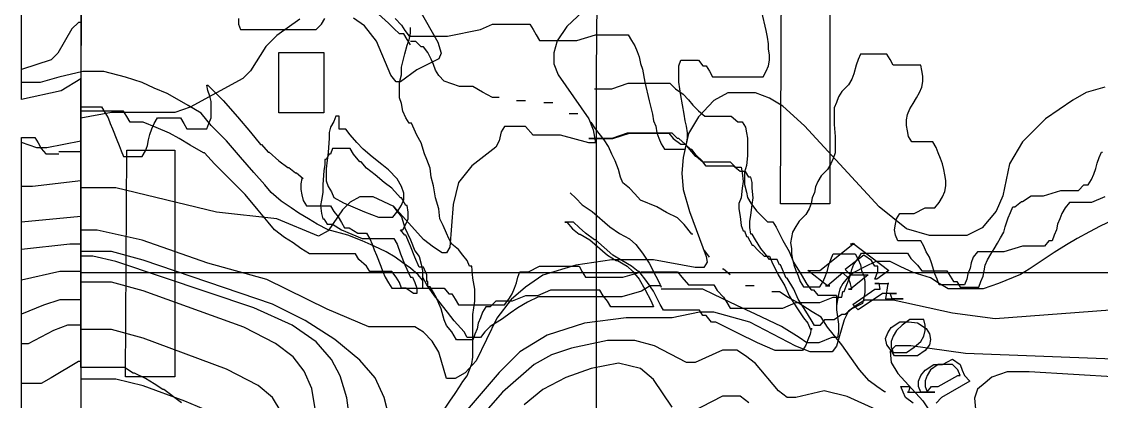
# Model space of a CAD drawing. Extents: x -0.49 to 6.91, y -0.57 to 8.11.
# Drawn here: x 0.007 to 0.527, y 2.035 to 2.217 of the extents above; entities that cross this region are included whole.
import ezdxf

# ---------------------------------------------------------------- set-up
doc = ezdxf.new("R2010")
doc.units = 0
for name, color, linetype in [('Labels', 7, 'CONTINUOUS'), ('roads', 7, 'CONTINUOUS'), ('topo', 7, 'CONTINUOUS'), ('topo_grid', 7, 'CONTINUOUS'), ('water', 7, 'CONTINUOUS'), ('white', 7, 'CONTINUOUS')]:
    doc.layers.add(name, color=color, linetype=linetype)

msp = doc.modelspace()

# ---------------------------------------------------------------- linework, layer by layer
at = {"layer": 'Labels', "color": 6}
for points in [[(0.406875, 2.110815), (0.424274, 2.097586), (0.418474, 2.093353), (0.417421, 2.093353), (0.419003, 2.097057), (0.419003, 2.099703), (0.418474, 2.099703), (0.417421, 2.099703), (0.415839, 2.102349), (0.412148, 2.104995), (0.403185, 2.098115), (0.40582, 2.09547), (0.407402, 2.09547), (0.409511, 2.09547), (0.411093, 2.09547), (0.413202, 2.09547), (0.414255, 2.09547), (0.405819, 2.08859), (0.404766, 2.08859), (0.405292, 2.08859), (0.405819, 2.08859), (0.406345, 2.08859), (0.405819, 2.091236), (0.404766, 2.093882), (0.402131, 2.096528), (0.394749, 2.090178), (0.394222, 2.090178), (0.394222, 2.090178), (0.393696, 2.090178), (0.393696, 2.090178), (0.394749, 2.090178), (0.395804, 2.090178), (0.394749, 2.090178), (0.385259, 2.097586), (0.386312, 2.097586), (0.387367, 2.097586), (0.38895, 2.097586), (0.390003, 2.097586), (0.391058, 2.097586), (0.406875, 2.110286), (0.407402, 2.110286), (0.407402, 2.110286), (0.407928, 2.110286), (0.407928, 2.110286), (0.406875, 2.110286), (0.40582, 2.110286)], [(0.422692, 2.083907), (0.425327, 2.083907), (0.427436, 2.083907), (0.429545, 2.083907), (0.4306, 2.083907), (0.431127, 2.083907), (0.4306, 2.083907), (0.430074, 2.083907), (0.429018, 2.083907), (0.427965, 2.083907), (0.426909, 2.083907), (0.425856, 2.083907), (0.424801, 2.086553), (0.425327, 2.086553), (0.426383, 2.086553), (0.427965, 2.086553), (0.427436, 2.086553), (0.425854, 2.086553), (0.423745, 2.086553), (0.421107, 2.086553), (0.409508, 2.078616), (0.406873, 2.081261), (0.417418, 2.08867), (0.418471, 2.08867), (0.419527, 2.08867), (0.420053, 2.08867), (0.419527, 2.091316), (0.418471, 2.091316), (0.417418, 2.091316), (0.418471, 2.091316), (0.421106, 2.091316), (0.422688, 2.091316), (0.423744, 2.091316), (0.42427, 2.091316), (0.423744, 2.091316)], [(0.437982, 2.072319), (0.4422, 2.069673), (0.443782, 2.067027), (0.444309, 2.064381), (0.443782, 2.061735), (0.441673, 2.059089), (0.437983, 2.056444), (0.433765, 2.056444), (0.429019, 2.056444), (0.426911, 2.056444), (0.425329, 2.059089), (0.42322, 2.061735), (0.422691, 2.06491), (0.423746, 2.067556), (0.425329, 2.070202), (0.429547, 2.072848), (0.433765, 2.072848)], [(0.427965, 2.058084), (0.429545, 2.058084), (0.432709, 2.058084), (0.4364, 2.06073), (0.439563, 2.063376), (0.441145, 2.066021), (0.441671, 2.068667), (0.441671, 2.071313), (0.441145, 2.073959), (0.437981, 2.073959), (0.436401, 2.073959), (0.434292, 2.073959), (0.430601, 2.071313), (0.427966, 2.068667), (0.426384, 2.066021), (0.425331, 2.063376), (0.425331, 2.06073), (0.426384, 2.058084)], [(0.444837, 2.041733), (0.448, 2.041733), (0.45749, 2.047024), (0.458019, 2.047024), (0.458546, 2.047024), (0.458546, 2.047024), (0.45749, 2.04967), (0.454855, 2.052316), (0.451691, 2.052316), (0.448, 2.052316), (0.444309, 2.04967), (0.442727, 2.047024), (0.441671, 2.044379), (0.441671, 2.041733), (0.442727, 2.039087)]]:
    msp.add_lwpolyline(points, close=True, dxfattribs=at)
msp.add_lwpolyline([(0.435873, 2.033742), (0.432183, 2.036388), (0.431127, 2.039034), (0.430074, 2.04168), (0.430601, 2.04168), (0.431127, 2.04168), (0.432709, 2.04168), (0.433762, 2.04168), (0.434292, 2.04168), (0.434292, 2.04168), (0.433762, 2.039034), (0.433236, 2.039034), (0.433762, 2.039034), (0.435345, 2.039034), (0.43798, 2.039034), (0.441671, 2.039034), (0.44378, 2.039034), (0.446415, 2.039034), (0.446415, 2.039034), (0.444833, 2.039034), (0.44325, 2.039034), (0.441142, 2.039034), (0.439559, 2.039034), (0.438506, 2.04168), (0.438506, 2.044326), (0.439559, 2.046971), (0.441668, 2.049617), (0.445886, 2.052263), (0.450104, 2.052263), (0.454854, 2.054909), (0.458545, 2.052263), (0.459598, 2.049617), (0.460654, 2.046971), (0.463289, 2.044326), (0.449581, 2.036388), (0.446946, 2.033742)], dxfattribs=at)
at = {"layer": 'roads', "color": 7}
for points in [[(0.199663, 2.092877), (0.197554, 2.095523), (0.193863, 2.098698), (0.190172, 2.101343), (0.186482, 2.103989), (0.182264, 2.106635), (0.176464, 2.109281), (0.170664, 2.111927), (0.16381, 2.114573), (0.15432, 2.117218), (0.149047, 2.119864), (0.144829, 2.12251), (0.140084, 2.125156), (0.136393, 2.127802), (0.131648, 2.130977), (0.126903, 2.13521), (0.123739, 2.138914), (0.118467, 2.144735), (0.11214, 2.152143), (0.105286, 2.160081), (0.0979, 2.167489), (0.093155, 2.17331), (0.086828, 2.177014), (0.081555, 2.180189), (0.07681, 2.182835), (0.070483, 2.185481), (0.064684, 2.188127), (0.056775, 2.190773), (0.04623, 2.193418), (0.036212, 2.193418), (0.024613, 2.190773), (0.01565, 2.188127), (0.008796, 2.188127), (0.006687, 2.188127)], [(0.282442, 2.185137), (0.285605, 2.185137), (0.290878, 2.185137), (0.298787, 2.187783), (0.309859, 2.187783), (0.315131, 2.187783), (0.318822, 2.187783), (0.321457, 2.185137), (0.325149, 2.182491), (0.327784, 2.179845), (0.329893, 2.177199), (0.332528, 2.174554), (0.335692, 2.171908), (0.338327, 2.171908), (0.34149, 2.171908), (0.345181, 2.171908), (0.348345, 2.171908), (0.351508, 2.169262), (0.353617, 2.169262), (0.355199, 2.166616), (0.355726, 2.16397), (0.356252, 2.161324), (0.356252, 2.156562), (0.356252, 2.152858), (0.355726, 2.148095), (0.354673, 2.14492), (0.354673, 2.142274), (0.354673, 2.139099), (0.355726, 2.135395), (0.356252, 2.132749), (0.357834, 2.130104), (0.36047, 2.126399), (0.363108, 2.123754), (0.365743, 2.121108), (0.367325, 2.121108), (0.368378, 2.121108), (0.36996, 2.118462), (0.373123, 2.112112), (0.376291, 2.10682), (0.3784, 2.101529), (0.382091, 2.095708), (0.384726, 2.090945), (0.386835, 2.088299), (0.387888, 2.088299), (0.389997, 2.085654), (0.393161, 2.085654), (0.395796, 2.085654), (0.39896, 2.085654)], [(0.270843, 2.135051), (0.273478, 2.132405), (0.276641, 2.12923), (0.281388, 2.126055), (0.289822, 2.118647), (0.294569, 2.115472), (0.299314, 2.112826), (0.302476, 2.11018), (0.305641, 2.105947), (0.308803, 2.101185), (0.311968, 2.094835), (0.31355, 2.092189), (0.314605, 2.089543)], [(0.185427, 2.128728), (0.187536, 2.126082), (0.189645, 2.123436), (0.191226, 2.118144), (0.193863, 2.112324), (0.195972, 2.107032), (0.198081, 2.104386), (0.199135, 2.100682), (0.199662, 2.097507), (0.199662, 2.094332), (0.199662, 2.091686), (0.199662, 2.08904)], [(0.532359, 2.12206), (0.526032, 2.118885), (0.52076, 2.116239), (0.51496, 2.113064), (0.509687, 2.109889), (0.503888, 2.106185), (0.498088, 2.102481), (0.491761, 2.098248), (0.487543, 2.095602), (0.476998, 2.091369), (0.469617, 2.088723), (0.464344, 2.088723), (0.460656, 2.088723), (0.456438, 2.088723), (0.452747, 2.088723), (0.448529, 2.091369), (0.444312, 2.094014), (0.435876, 2.09666), (0.430076, 2.099306), (0.424803, 2.101952), (0.42164, 2.101952), (0.417949, 2.101952), (0.412677, 2.099306), (0.407404, 2.09666), (0.404241, 2.094014), (0.402132, 2.091369), (0.40055, 2.088723), (0.400024, 2.086077), (0.400024, 2.086077), (0.399497, 2.083431), (0.398971, 2.080785)], [(0.314605, 2.090231), (0.309332, 2.090231), (0.305114, 2.087585), (0.295624, 2.084939), (0.289824, 2.084939), (0.282443, 2.084939), (0.274534, 2.084939), (0.263462, 2.084939), (0.255553, 2.084939), (0.250281, 2.082293), (0.245536, 2.079648), (0.241845, 2.077002), (0.238154, 2.074356), (0.232355, 2.070652), (0.229718, 2.068006), (0.227609, 2.06536), (0.224446, 2.06536), (0.222864, 2.06536), (0.221282, 2.06536), (0.219696, 2.068006), (0.214951, 2.073298), (0.211788, 2.077531), (0.20757, 2.082823), (0.205461, 2.085468), (0.20177, 2.09076), (0.199661, 2.094464)], [(0.398966, 2.085495), (0.398966, 2.08232), (0.398966, 2.078616), (0.400022, 2.071736), (0.400022, 2.068032), (0.399495, 2.065386), (0.398439, 2.065386), (0.396857, 2.065386), (0.39053, 2.062741), (0.387894, 2.062741), (0.384731, 2.062741), (0.38104, 2.065386), (0.372604, 2.070678), (0.35995, 2.076499), (0.350987, 2.080732), (0.339915, 2.086024), (0.334642, 2.08867), (0.330424, 2.08867), (0.325679, 2.08867), (0.322516, 2.08867), (0.319878, 2.08867), (0.314606, 2.08867)]]:
    msp.add_lwpolyline(points, dxfattribs=at)
msp.add_lwpolyline([(0.159591, 2.171961), (0.15801, 2.171961), (0.156955, 2.169315), (0.155373, 2.166669), (0.154846, 2.164023), (0.154846, 2.161377), (0.154319, 2.154498), (0.153791, 2.150794), (0.153264, 2.146561), (0.153264, 2.143915), (0.153264, 2.14074), (0.154319, 2.138094), (0.1559, 2.135448), (0.156955, 2.132802), (0.1617, 2.130156), (0.171718, 2.125923), (0.178572, 2.123277), (0.181735, 2.123277), (0.183317, 2.123277), (0.185426, 2.123277), (0.188062, 2.126452), (0.189644, 2.129098), (0.190699, 2.131744), (0.190699, 2.134919), (0.189644, 2.138094), (0.187535, 2.141798), (0.183317, 2.146031), (0.180154, 2.148677), (0.175408, 2.152381), (0.171191, 2.156086), (0.168027, 2.159261), (0.164864, 2.162965), (0.162755, 2.165611), (0.160646, 2.165611), (0.159591, 2.165611)], close=True, dxfattribs=at)
at = {"layer": 'topo', "color": 2}
for points in [[(0.289823, 2.23472), (0.269261, 2.215141), (0.264515, 2.208261), (0.262934, 2.202441), (0.262934, 2.197149), (0.265043, 2.191857), (0.279805, 2.170691), (0.281914, 2.165399), (0.282969, 2.159049), (0.279805, 2.159049), (0.266097, 2.162753), (0.252914, 2.162753), (0.249223, 2.166986), (0.239206, 2.166986), (0.237624, 2.164341), (0.236569, 2.160107), (0.234988, 2.156932), (0.223388, 2.147936), (0.217061, 2.139999), (0.214425, 2.129416), (0.212843, 2.108778), (0.211262, 2.106132), (0.209153, 2.106132), (0.204935, 2.108778), (0.200189, 2.112482), (0.185954, 2.128357), (0.175936, 2.13312), (0.169609, 2.13312), (0.164864, 2.130474), (0.161173, 2.12677), (0.154319, 2.116716), (0.149574, 2.11407), (0.129534, 2.122536), (0.100536, 2.125711), (0.052029, 2.137353), (0.037266, 2.137353), (0.035157, 2.137353)], [(0.194923, 2.229243), (0.20705, 2.207547), (0.208631, 2.202255), (0.207577, 2.19961), (0.197032, 2.194318), (0.189123, 2.188497), (0.187014, 2.188497), (0.184378, 2.191672), (0.177524, 2.208076), (0.171724, 2.215485), (0.166452, 2.219189)], [(0.035158, 2.217125), (0.034104, 2.217125), (0.03094, 2.21395), (0.024086, 2.202308), (0.020923, 2.199133), (0.006687, 2.194371)], [(0.140617, 2.21866), (0.12954, 2.210722), (0.124268, 2.20543), (0.116886, 2.193789), (0.113196, 2.190085), (0.087888, 2.176326), (0.080506, 2.17368), (0.049926, 2.17368), (0.035163, 2.171035)], [(0.528144, 2.185957), (0.51918, 2.183311), (0.512854, 2.179607), (0.499668, 2.170611), (0.488596, 2.159499), (0.482269, 2.148915), (0.479105, 2.13357), (0.475942, 2.126161), (0.469088, 2.118224), (0.461706, 2.11452), (0.454852, 2.11452), (0.44378, 2.11452), (0.432708, 2.117695), (0.419527, 2.128278), (0.383674, 2.167304), (0.373129, 2.176829), (0.366802, 2.180533), (0.359948, 2.183179), (0.353094, 2.183179), (0.346767, 2.183179), (0.339913, 2.179475), (0.332531, 2.171537), (0.327786, 2.1636), (0.325151, 2.151958), (0.324624, 2.14455), (0.325151, 2.136612), (0.328314, 2.126029), (0.336223, 2.104333), (0.336749, 2.101687), (0.335167, 2.099041), (0.330949, 2.099041), (0.310909, 2.102746), (0.290874, 2.102746), (0.273474, 2.1001), (0.257657, 2.095337), (0.249221, 2.089516), (0.242367, 2.083696), (0.235513, 2.0747), (0.225495, 2.054062), (0.220223, 2.048241), (0.215478, 2.045596), (0.21337, 2.045596), (0.211261, 2.045596), (0.20757, 2.058296), (0.204406, 2.063587), (0.200188, 2.067821), (0.19597, 2.070466), (0.191225, 2.070466), (0.180153, 2.070466), (0.173826, 2.070466), (0.153791, 2.078933), (0.124788, 2.093221), (0.096317, 2.101158), (0.064682, 2.112271), (0.043065, 2.117033), (0.035156, 2.117033)], [(0.035158, 2.159843), (0.018814, 2.156668), (0.014068, 2.156668), (0.006687, 2.159314)], [(0.035158, 2.140766), (0.01196, 2.13812), (0.006687, 2.13812)], [(0.035158, 2.123568), (0.006687, 2.120923)], [(0.035158, 2.110313), (0.029886, 2.110313), (0.006687, 2.107667)], [(0.184901, 2.022101), (0.18121, 2.036388), (0.176992, 2.045913), (0.169611, 2.05438), (0.157484, 2.064434), (0.143249, 2.07343), (0.127427, 2.081367), (0.065212, 2.102534), (0.049922, 2.106767), (0.035159, 2.106767)], [(0.164335, 2.027789), (0.163282, 2.036256), (0.160117, 2.046839), (0.155899, 2.054777), (0.148519, 2.063243), (0.136919, 2.071181), (0.118461, 2.079648), (0.052028, 2.101873), (0.040956, 2.104518), (0.035157, 2.104518)], [(0.035158, 2.097136), (0.025141, 2.097136), (0.006687, 2.092903)], [(0.148517, 2.028001), (0.146408, 2.040701), (0.142717, 2.049168), (0.137445, 2.056047), (0.129004, 2.062397), (0.113714, 2.070334), (0.065208, 2.087797), (0.049918, 2.09203), (0.038845, 2.09203), (0.035158, 2.09203)], [(0.035158, 2.083484), (0.025141, 2.083484), (0.017232, 2.080838), (0.006687, 2.076605)], [(0.539219, 2.079092), (0.475418, 2.074329), (0.454855, 2.076975), (0.426384, 2.083325), (0.412675, 2.083325), (0.408457, 2.080679), (0.404767, 2.078034), (0.402659, 2.0738), (0.398968, 2.0611), (0.396859, 2.058454), (0.393168, 2.058454), (0.386313, 2.058454), (0.379459, 2.0611), (0.357315, 2.072742), (0.339916, 2.077504), (0.333061, 2.077504), (0.31988, 2.074859), (0.297732, 2.074859), (0.277696, 2.072213), (0.25977, 2.066392), (0.246589, 2.058454), (0.236571, 2.0484), (0.198082, 2.00358)], [(0.035158, 2.071287), (0.028831, 2.071287), (0.021977, 2.068641), (0.009851, 2.062291), (0.006687, 2.062291)], [(0.131646, 2.029483), (0.127423, 2.036362), (0.120569, 2.042183), (0.105279, 2.05012), (0.065209, 2.064937), (0.049918, 2.06917), (0.040428, 2.06917), (0.035156, 2.06917)], [(0.417945, 2.030567), (0.404237, 2.036917), (0.393164, 2.039563), (0.379456, 2.036388), (0.375238, 2.036388), (0.37102, 2.039563), (0.359948, 2.052792), (0.355203, 2.056496), (0.350985, 2.059142), (0.344131, 2.059142), (0.33095, 2.053321), (0.326732, 2.053321), (0.311438, 2.061259), (0.301946, 2.063905), (0.288765, 2.063905), (0.271366, 2.060201), (0.261876, 2.057026), (0.25344, 2.052263), (0.23815, 2.039034), (0.223387, 2.022101)], [(0.532362, 2.054909), (0.46118, 2.057555), (0.434817, 2.061259), (0.427436, 2.061259), (0.424801, 2.058613), (0.425327, 2.053321), (0.428491, 2.04803), (0.440617, 2.034801), (0.44589, 2.026863)], [(0.035158, 2.053771), (0.034104, 2.053771), (0.020923, 2.045834), (0.016177, 2.043188), (0.009851, 2.043188), (0.006687, 2.043188)], [(0.319876, 2.031811), (0.310908, 2.04504), (0.304581, 2.050332), (0.294037, 2.052978), (0.280855, 2.050332), (0.268729, 2.046098), (0.257657, 2.040278), (0.248693, 2.032869)], [(0.534472, 2.046204), (0.491761, 2.04885), (0.481216, 2.04885), (0.473834, 2.046204), (0.470671, 2.043558), (0.46698, 2.040383), (0.465398, 2.03615), (0.465925, 2.030858)], [(0.100537, 2.028239), (0.085247, 2.034589), (0.065211, 2.041997), (0.05203, 2.045172), (0.043067, 2.045172), (0.036213, 2.045172), (0.035158, 2.045172)], [(0.356783, 2.033928), (0.352565, 2.037103), (0.348874, 2.037103), (0.344129, 2.037103), (0.328839, 2.029165)]]:
    msp.add_lwpolyline(points, dxfattribs=at)
at = {"layer": 'topo_grid', "color": 7}
for points in [[(0.282968, 1.627316), (0.282968, 1.67846), (0.282968, 1.730133), (0.282968, 1.781277), (0.282968, 1.83295), (0.282968, 1.884623), (0.283494, 1.935767), (0.283494, 1.98744), (0.283494, 2.039087), (0.283494, 2.090231), (0.283494, 2.141904), (0.283494, 2.193048), (0.284023, 2.244721), (0.284023, 2.296394), (0.284023, 2.347538), (0.284023, 2.399211), (0.284023, 2.450355), (0.28455, 2.502028), (0.28455, 2.553701)], [(0.035158, 2.096581), (0.066266, 2.096581), (0.1037, 2.096581), (0.140612, 2.096581), (0.178046, 2.096581), (0.214953, 2.096581), (0.252388, 2.096581), (0.289295, 2.096581), (0.326734, 2.096581), (0.364168, 2.096581), (0.401075, 2.096581), (0.43851, 2.096581), (0.475417, 2.096581), (0.512855, 2.096581), (0.549763, 2.096581)]]:
    msp.add_lwpolyline(points, dxfattribs=at)
at = {"layer": 'water', "color": 4}
for points in [[(0.193863, 2.206224), (0.192281, 2.20887), (0.1907, 2.211516), (0.188591, 2.211516), (0.185954, 2.214162), (0.183318, 2.216808), (0.178573, 2.221041)], [(0.209682, 2.029906), (0.212845, 2.034668), (0.215481, 2.038373), (0.21759, 2.041548), (0.219172, 2.044193), (0.221281, 2.046839), (0.22339, 2.05266), (0.223917, 2.055835), (0.223917, 2.060068), (0.223917, 2.065889), (0.223917, 2.072239), (0.223917, 2.076473), (0.224972, 2.082823), (0.224972, 2.088643), (0.223917, 2.093935), (0.22339, 2.099756), (0.222336, 2.099756), (0.221281, 2.102402), (0.219172, 2.105048), (0.217063, 2.107693), (0.2139, 2.110339), (0.212318, 2.112985), (0.211264, 2.115631), (0.209682, 2.119335), (0.2081, 2.12251), (0.207573, 2.127273), (0.205991, 2.132564), (0.204936, 2.138385), (0.203882, 2.142618), (0.203355, 2.146852), (0.201773, 2.151085), (0.200718, 2.153731), (0.199137, 2.159023), (0.197028, 2.162727), (0.194392, 2.168548), (0.193337, 2.168548), (0.191755, 2.171193), (0.190174, 2.174368), (0.189646, 2.178073), (0.188592, 2.180718), (0.188592, 2.183893), (0.188592, 2.188127), (0.189646, 2.191831), (0.189646, 2.195535), (0.190174, 2.198181), (0.191228, 2.201885), (0.192283, 2.206118), (0.193337, 2.208764), (0.193864, 2.211939), (0.193864, 2.214585)], [(0.236571, 2.18093), (0.233407, 2.18093), (0.228662, 2.183576), (0.223917, 2.186222), (0.21759, 2.186222), (0.210209, 2.188868), (0.207572, 2.191513), (0.205991, 2.194159), (0.204936, 2.196805), (0.203882, 2.199451), (0.2023, 2.202626), (0.200191, 2.205272), (0.199136, 2.205272), (0.1965, 2.207918), (0.193864, 2.207918)], [(0.249225, 2.179343), (0.245007, 2.179343)], [(0.262406, 2.178284), (0.261879, 2.178284), (0.258188, 2.178284)], [(0.274533, 2.173019), (0.272424, 2.173019), (0.270316, 2.173019)], [(0.329895, 2.115022), (0.329368, 2.115022), (0.325677, 2.119785), (0.322515, 2.12296), (0.317242, 2.125606), (0.312496, 2.128251), (0.304589, 2.131426), (0.301951, 2.134601), (0.299315, 2.137247), (0.296153, 2.139893), (0.295097, 2.142539), (0.294044, 2.146243), (0.292462, 2.150476), (0.290879, 2.153651), (0.289297, 2.157356), (0.287189, 2.160531), (0.282971, 2.165822), (0.280862, 2.168997)], [(0.337804, 2.103963), (0.335695, 2.107138), (0.335169, 2.107138)], [(0.347822, 2.095523), (0.344659, 2.098168), (0.344132, 2.098168)], [(0.359422, 2.090231), (0.357313, 2.090231), (0.355204, 2.090231)], [(0.422693, 2.039087), (0.422167, 2.039087), (0.418476, 2.041733), (0.414785, 2.044379), (0.41004, 2.04967), (0.401604, 2.061841), (0.39475, 2.070308), (0.391585, 2.07507), (0.387367, 2.077716), (0.380513, 2.081949), (0.375769, 2.084595), (0.37155, 2.087241), (0.367859, 2.087241)]]:
    msp.add_lwpolyline(points, dxfattribs=at)
at = {"layer": 'white', "color": 7}
for points in [[(0.035685, 2.574048), (0.035685, 2.526053), (0.035685, 2.478084), (0.035685, 2.430115), (0.035685, 2.382119), (0.035685, 2.33415), (0.035685, 2.286155), (0.035158, 2.238186), (0.035158, 2.190217), (0.035158, 2.142221), (0.035158, 2.094253), (0.035158, 2.046257), (0.035158, 1.998288), (0.035158, 1.950319), (0.035158, 1.902324), (0.035158, 1.854355), (0.035158, 1.806359), (0.035158, 1.75839), (0.035158, 1.710421), (0.035158, 1.662426)], [(0.035687, 2.574048), (0.035687, 2.526053), (0.035687, 2.478084), (0.035687, 2.430115), (0.035687, 2.382119), (0.035687, 2.33415), (0.035687, 2.286155), (0.03516, 2.238186), (0.03516, 2.190217), (0.03516, 2.142221), (0.03516, 2.094253), (0.03516, 2.046257), (0.03516, 1.998288), (0.03516, 1.950319), (0.03516, 1.902324), (0.03516, 1.854355), (0.03516, 1.806359), (0.03516, 1.75839), (0.03516, 1.710421), (0.03516, 1.662426)], [(0.025668, 2.184184), (0.006687, 2.179951), (0.006687, 2.431967)], [(0.035685, 2.285837), (0.035158, 2.189899), (0.025668, 2.184079), (0.025668, 2.184079)], [(0.528145, 2.133067), (0.521818, 2.130421), (0.519183, 2.130421), (0.516545, 2.130421), (0.51391, 2.130421), (0.511274, 2.130421), (0.509166, 2.127775), (0.507584, 2.125129), (0.506531, 2.122484), (0.505475, 2.119838), (0.504948, 2.117192), (0.503893, 2.114546), (0.50284, 2.1119), (0.501257, 2.1119), (0.499149, 2.109254), (0.496513, 2.109254), (0.494405, 2.109254), (0.491242, 2.109254), (0.488604, 2.109254), (0.479641, 2.106609), (0.477005, 2.106609), (0.473842, 2.106609), (0.471204, 2.106609), (0.469096, 2.106609), (0.466987, 2.106609), (0.464878, 2.103963), (0.463825, 2.101317), (0.463299, 2.098671), (0.462243, 2.096025), (0.461716, 2.093379), (0.460661, 2.090734), (0.460128, 2.090734), (0.456965, 2.090734), (0.453274, 2.090734), (0.449583, 2.090734), (0.449583, 2.090734), (0.44853, 2.090734), (0.447474, 2.093379), (0.446421, 2.096025), (0.444839, 2.101317), (0.443783, 2.103963), (0.442204, 2.106609), (0.441148, 2.109254), (0.439566, 2.1119), (0.437457, 2.1119), (0.435343, 2.1119), (0.433234, 2.1119), (0.431126, 2.1119), (0.429543, 2.1119), (0.42849, 2.1119), (0.427435, 2.114546), (0.426908, 2.117192), (0.427435, 2.119838), (0.427961, 2.122484), (0.429543, 2.125129), (0.431652, 2.125129), (0.433761, 2.125129), (0.436399, 2.125129), (0.441675, 2.127775), (0.444313, 2.127775), (0.446421, 2.127775), (0.44853, 2.130421), (0.450112, 2.133067), (0.451168, 2.135713), (0.451695, 2.138359), (0.451695, 2.141004), (0.451168, 2.14365), (0.450642, 2.146296), (0.450112, 2.148942), (0.449059, 2.151588), (0.448004, 2.154234), (0.446951, 2.156879), (0.445368, 2.159525), (0.44326, 2.159525), (0.441151, 2.159525), (0.439042, 2.159525), (0.436933, 2.159525), (0.435349, 2.159525), (0.433766, 2.162171), (0.43324, 2.164817), (0.432713, 2.167463), (0.432713, 2.170109), (0.43324, 2.172754), (0.434298, 2.1754), (0.43588, 2.178046), (0.437463, 2.180692), (0.439045, 2.183338), (0.440101, 2.185984), (0.440627, 2.188629), (0.440627, 2.191275), (0.440101, 2.193921), (0.439571, 2.196567), (0.437989, 2.196567), (0.436404, 2.196567), (0.434298, 2.196567), (0.432184, 2.196567), (0.430075, 2.196567), (0.427967, 2.196567), (0.426385, 2.196567), (0.424802, 2.199213), (0.42322, 2.201859), (0.421638, 2.201859), (0.420056, 2.201859), (0.417947, 2.201859), (0.415841, 2.201859), (0.413732, 2.201859), (0.41215, 2.201859), (0.410568, 2.201859), (0.409515, 2.199213), (0.408459, 2.196567), (0.407406, 2.192334), (0.40635, 2.189688), (0.404768, 2.187042), (0.401604, 2.183867), (0.400022, 2.181221), (0.398969, 2.178575), (0.397913, 2.175929), (0.397913, 2.173284), (0.397913, 2.170638), (0.397913, 2.167992), (0.398442, 2.162171), (0.398442, 2.159525), (0.398442, 2.156879), (0.398442, 2.154234), (0.397387, 2.151588), (0.396334, 2.148942), (0.394751, 2.146296), (0.391588, 2.143121), (0.390005, 2.140475), (0.38895, 2.137829), (0.388423, 2.135184), (0.387367, 2.132538), (0.386841, 2.129892), (0.385788, 2.127246), (0.384206, 2.1246), (0.381042, 2.121425), (0.37946, 2.118779), (0.377877, 2.116134), (0.377351, 2.113488), (0.376824, 2.110842), (0.377351, 2.108196), (0.377351, 2.10555), (0.377877, 2.102904), (0.378404, 2.100259), (0.37946, 2.097613), (0.380513, 2.094967), (0.381568, 2.092321), (0.383151, 2.089675), (0.385259, 2.089675), (0.387368, 2.089675), (0.38895, 2.089675), (0.391059, 2.089675), (0.392641, 2.092321), (0.393694, 2.094967), (0.39475, 2.097613), (0.395276, 2.100259), (0.396332, 2.102904), (0.397385, 2.10555), (0.398967, 2.10555), (0.40055, 2.10555), (0.402658, 2.10555), (0.404767, 2.10555), (0.406349, 2.10555), (0.407931, 2.10555), (0.409514, 2.102904), (0.410567, 2.100259), (0.411096, 2.097613), (0.412149, 2.094967), (0.412675, 2.092321), (0.412675, 2.089675), (0.412675, 2.087029), (0.412149, 2.084384), (0.411622, 2.081738), (0.406349, 2.079092), (0.403186, 2.076446), (0.401604, 2.076446), (0.397913, 2.0738), (0.395278, 2.0738), (0.393169, 2.0738), (0.391061, 2.071154), (0.390534, 2.071154), (0.389481, 2.071154), (0.388425, 2.071154), (0.386843, 2.0738), (0.384208, 2.078034), (0.380517, 2.083854), (0.380517, 2.083854), (0.378408, 2.088617), (0.375245, 2.093909), (0.374719, 2.093909), (0.372081, 2.100259), (0.371554, 2.100259), (0.370501, 2.102904), (0.369972, 2.102904), (0.36839, 2.102904), (0.366807, 2.102904), (0.364699, 2.10555), (0.36259, 2.108196), (0.359955, 2.112429), (0.358373, 2.115075), (0.357846, 2.115075), (0.35732, 2.11825), (0.35732, 2.11825), (0.35732, 2.121425), (0.35732, 2.121425), (0.357846, 2.124071), (0.357846, 2.124071), (0.358373, 2.129363), (0.358899, 2.132538), (0.358899, 2.132538), (0.358899, 2.132538), (0.358373, 2.1373), (0.358373, 2.139946), (0.358373, 2.139946), (0.357846, 2.142592), (0.35732, 2.142592), (0.356793, 2.142592), (0.355211, 2.145238), (0.354684, 2.145238), (0.353102, 2.145238), (0.352576, 2.145238), (0.349412, 2.147884), (0.348886, 2.147884), (0.345722, 2.147884), (0.345186, 2.147884), (0.342022, 2.147884), (0.338859, 2.147884), (0.336224, 2.147884), (0.334115, 2.150529), (0.331477, 2.153175), (0.329368, 2.155821), (0.328842, 2.155821), (0.326207, 2.158467), (0.323044, 2.161113), (0.322514, 2.161113), (0.319879, 2.163759), (0.319353, 2.163759), (0.315135, 2.163759), (0.30986, 2.163759), (0.309333, 2.163759), (0.298788, 2.163759), (0.298261, 2.163759), (0.29088, 2.161113), (0.285607, 2.161113), (0.282972, 2.161113), (0.282446, 2.161113), (0.281919, 2.161113), (0.28139, 2.161113), (0.280863, 2.161113), (0.280337, 2.161113), (0.280337, 2.161113), (0.280337, 2.161113), (0.279808, 2.161113), (0.279808, 2.161113), (0.279808, 2.161113), (0.279808, 2.161113), (0.280337, 2.161113), (0.280337, 2.161113), (0.280863, 2.161113), (0.280863, 2.161113), (0.28139, 2.161113), (0.281919, 2.161113), (0.285082, 2.161113), (0.285609, 2.161113), (0.290882, 2.161113), (0.291408, 2.161113), (0.299317, 2.163759), (0.309334, 2.163759), (0.309861, 2.163759), (0.314606, 2.163759), (0.318296, 2.163759), (0.320405, 2.161113), (0.324096, 2.158467), (0.324096, 2.158467), (0.326204, 2.158467), (0.328313, 2.155821), (0.330948, 2.152646), (0.331477, 2.152646), (0.334641, 2.15), (0.335167, 2.15), (0.337802, 2.15), (0.338329, 2.15), (0.341495, 2.15), (0.344659, 2.15), (0.347822, 2.15), (0.350457, 2.147354), (0.35204, 2.147354), (0.353095, 2.147354), (0.353095, 2.147354), (0.353622, 2.144709), (0.353622, 2.144709), (0.354148, 2.140475), (0.353622, 2.1373), (0.353095, 2.132538), (0.35204, 2.129892), (0.35204, 2.129892), (0.35204, 2.129892), (0.35204, 2.129892), (0.35204, 2.127246), (0.352566, 2.123542), (0.353093, 2.119309), (0.353093, 2.119309), (0.354146, 2.116663), (0.354672, 2.116663), (0.355728, 2.114017), (0.356254, 2.114017), (0.358363, 2.109784), (0.35889, 2.109784), (0.361525, 2.107138), (0.364163, 2.104492), (0.364689, 2.104492), (0.365742, 2.104492), (0.366269, 2.104492), (0.366795, 2.104492), (0.367848, 2.101846), (0.371012, 2.095496), (0.374175, 2.090204), (0.376284, 2.085442), (0.376284, 2.085442), (0.379975, 2.079621), (0.383138, 2.074859), (0.383138, 2.074859), (0.385247, 2.072213), (0.386303, 2.069567), (0.386829, 2.069567), (0.387356, 2.069567), (0.386829, 2.069567), (0.386303, 2.066921), (0.385247, 2.064275), (0.384194, 2.061629), (0.382612, 2.058984), (0.380503, 2.058984), (0.377868, 2.058984), (0.375232, 2.058984), (0.372597, 2.058984), (0.369959, 2.058984), (0.369433, 2.058984), (0.360997, 2.062688), (0.351507, 2.06745), (0.340962, 2.072742), (0.338853, 2.072742), (0.336218, 2.075917), (0.334635, 2.075917), (0.333053, 2.078563), (0.330418, 2.078563), (0.328309, 2.078563), (0.325674, 2.078563), (0.322514, 2.078563), (0.319879, 2.078563), (0.316716, 2.078563), (0.316187, 2.078563), (0.31566, 2.078563), (0.314078, 2.081209), (0.310915, 2.087559), (0.307751, 2.092321), (0.304061, 2.097084), (0.303532, 2.097084), (0.300369, 2.099729), (0.295624, 2.102375), (0.295624, 2.102375), (0.291406, 2.105021), (0.28297, 2.112429), (0.282444, 2.112429), (0.278226, 2.115604), (0.275061, 2.11825), (0.272426, 2.120896), (0.2719, 2.120896), (0.27137, 2.120896), (0.270844, 2.120896), (0.270317, 2.120896), (0.269791, 2.120896), (0.269262, 2.120896), (0.269262, 2.120896), (0.268735, 2.120896), (0.268735, 2.120896), (0.268209, 2.120896), (0.268209, 2.120896), (0.268209, 2.120896), (0.268209, 2.120896), (0.268209, 2.120896), (0.268735, 2.120896), (0.268735, 2.120896), (0.269262, 2.120896), (0.271897, 2.117721), (0.275061, 2.115075), (0.275587, 2.115075), (0.280332, 2.112429), (0.288768, 2.105021), (0.288768, 2.105021), (0.292986, 2.102375), (0.293516, 2.102375), (0.298261, 2.099729), (0.300896, 2.097084), (0.30406, 2.093379), (0.306695, 2.088617), (0.309858, 2.082796), (0.310913, 2.08015), (0.307749, 2.08015), (0.305114, 2.08015), (0.301951, 2.08015), (0.299313, 2.08015), (0.296678, 2.08015), (0.294043, 2.08015), (0.291934, 2.08015), (0.290352, 2.08015), (0.288769, 2.082796), (0.286661, 2.085442), (0.285081, 2.088088), (0.283499, 2.088088), (0.28139, 2.088088), (0.278755, 2.088088), (0.276117, 2.088088), (0.273482, 2.088088), (0.270319, 2.088088), (0.267684, 2.088088), (0.261357, 2.088088), (0.25503, 2.085442), (0.24923, 2.085442), (0.242899, 2.082796), (0.240262, 2.082796), (0.237626, 2.082796), (0.23499, 2.082796), (0.232354, 2.08015), (0.230245, 2.08015), (0.228663, 2.077504), (0.227609, 2.074859), (0.226554, 2.072213), (0.226027, 2.069567), (0.224972, 2.066921), (0.223918, 2.064275), (0.222336, 2.064275), (0.220754, 2.064275), (0.219173, 2.064275), (0.217064, 2.064275), (0.216006, 2.064275), (0.213897, 2.067979), (0.211261, 2.071154), (0.210207, 2.0738), (0.208625, 2.079092), (0.207571, 2.081738), (0.206516, 2.084384), (0.204934, 2.087029), (0.203353, 2.089675), (0.202298, 2.089675), (0.202298, 2.092321), (0.201771, 2.092321), (0.201771, 2.095496), (0.201771, 2.095496), (0.200189, 2.0992), (0.200189, 2.0992), (0.199662, 2.0992), (0.199662, 2.0992), (0.19808, 2.0992), (0.195971, 2.103963), (0.193862, 2.109254), (0.191753, 2.114546), (0.191753, 2.114546), (0.191226, 2.114546), (0.191226, 2.114546), (0.189117, 2.117192), (0.190171, 2.117192), (0.190171, 2.117192), (0.191753, 2.119838), (0.192808, 2.122484), (0.192808, 2.122484), (0.192808, 2.122484), (0.192808, 2.122484), (0.192808, 2.125659), (0.192808, 2.125659), (0.19228, 2.128834), (0.19228, 2.128834), (0.191753, 2.128834), (0.189644, 2.132538), (0.189644, 2.132538), (0.189117, 2.132538), (0.184899, 2.1373), (0.181208, 2.139946), (0.17699, 2.14365), (0.172772, 2.146825), (0.170136, 2.15), (0.169609, 2.15), (0.166445, 2.153704), (0.164864, 2.15635), (0.164336, 2.15635), (0.163809, 2.15635), (0.1617, 2.15635), (0.161173, 2.15635), (0.160118, 2.15635), (0.159591, 2.15635), (0.159064, 2.15635), (0.158537, 2.15635), (0.157482, 2.15635), (0.156955, 2.15635), (0.156428, 2.15635), (0.155373, 2.153704), (0.154846, 2.153704), (0.153264, 2.151059), (0.153264, 2.151059), (0.153264, 2.151059), (0.152737, 2.151059), (0.152737, 2.148413), (0.152737, 2.148413), (0.15221, 2.145767), (0.151682, 2.138888), (0.151682, 2.135184), (0.151682, 2.135184), (0.151155, 2.131479), (0.150628, 2.128834), (0.150628, 2.128834), (0.151155, 2.125129), (0.151155, 2.125129), (0.151682, 2.122484), (0.151682, 2.122484), (0.15221, 2.122484), (0.15221, 2.122484), (0.153791, 2.119838), (0.154319, 2.119838), (0.155373, 2.119838), (0.155373, 2.119838), (0.1559, 2.119838), (0.156428, 2.119838), (0.160646, 2.117192), (0.170663, 2.112959), (0.171191, 2.112959), (0.178045, 2.112959), (0.180681, 2.112959), (0.181208, 2.112959), (0.181735, 2.112959), (0.183317, 2.112959), (0.184899, 2.112959), (0.185954, 2.112959), (0.187535, 2.110313), (0.189117, 2.10555), (0.191226, 2.100259), (0.193862, 2.094438), (0.194389, 2.094438), (0.194389, 2.094438), (0.194917, 2.094438), (0.195971, 2.091792), (0.197026, 2.089146), (0.197026, 2.0865), (0.195971, 2.0865), (0.195444, 2.0865), (0.191753, 2.089146), (0.191226, 2.089146), (0.190172, 2.089146), (0.189644, 2.089146), (0.18859, 2.091792), (0.187008, 2.094438), (0.184899, 2.097084), (0.18279, 2.097084), (0.180681, 2.097084), (0.178572, 2.097084), (0.176463, 2.097084), (0.174354, 2.097084), (0.172772, 2.099729), (0.169082, 2.102904), (0.1675, 2.10555), (0.165918, 2.10555), (0.163282, 2.10555), (0.161173, 2.10555), (0.158537, 2.10555), (0.155373, 2.10555), (0.152737, 2.10555), (0.150101, 2.10555), (0.147992, 2.10555), (0.145356, 2.10555), (0.141138, 2.108196), (0.137447, 2.110842), (0.133229, 2.113488), (0.133229, 2.113488), (0.128484, 2.117192), (0.12532, 2.120896), (0.120575, 2.126717), (0.114248, 2.134125), (0.114248, 2.134125), (0.106867, 2.141534), (0.099485, 2.148942), (0.099485, 2.148942), (0.09474, 2.154234), (0.09474, 2.154234), (0.094213, 2.154234), (0.087886, 2.157938), (0.082613, 2.161113), (0.077868, 2.163759), (0.077868, 2.163759), (0.071541, 2.166404), (0.065214, 2.16905), (0.064687, 2.16905), (0.058887, 2.16905), (0.057301, 2.171696), (0.05572, 2.174342), (0.054138, 2.174342), (0.051502, 2.174342), (0.049393, 2.174342), (0.046756, 2.174342), (0.04412, 2.174342), (0.040957, 2.174342), (0.037793, 2.174342), (0.035157, 2.174342), (0.035684, 2.270306)], [(0.186481, 2.218977), (0.189644, 2.215802), (0.191226, 2.213156), (0.193335, 2.21051), (0.195444, 2.21051), (0.197553, 2.21051), (0.200189, 2.21051), (0.203353, 2.21051), (0.205989, 2.21051), (0.209152, 2.21051), (0.211789, 2.21051), (0.227606, 2.213685), (0.233406, 2.216331), (0.236569, 2.216331), (0.239205, 2.216331), (0.241842, 2.216331), (0.244478, 2.216331), (0.247114, 2.216331), (0.249227, 2.216331), (0.251336, 2.216331), (0.252918, 2.213685), (0.2545, 2.21104), (0.256082, 2.208394), (0.258191, 2.208394), (0.2603, 2.208394), (0.262409, 2.208394), (0.265572, 2.208394), (0.268207, 2.208394), (0.270843, 2.208394), (0.274007, 2.208394), (0.28297, 2.21104), (0.286134, 2.21104), (0.288769, 2.21104), (0.291404, 2.21104), (0.294039, 2.21104), (0.296675, 2.21104), (0.298783, 2.21104), (0.300366, 2.208394), (0.301948, 2.205748), (0.303001, 2.203102), (0.304057, 2.200456), (0.304583, 2.197281), (0.305639, 2.194635), (0.306692, 2.188285), (0.308801, 2.17929), (0.310383, 2.17294), (0.310909, 2.169765), (0.311965, 2.167119), (0.312491, 2.163944), (0.313544, 2.161298), (0.3146, 2.158652), (0.316182, 2.156006), (0.317765, 2.156006), (0.319347, 2.156006), (0.321456, 2.156006), (0.323038, 2.156006), (0.32462, 2.156006), (0.326202, 2.156006), (0.326729, 2.158652), (0.327255, 2.161298), (0.327255, 2.163944), (0.326729, 2.167119), (0.326202, 2.169765), (0.325676, 2.17294), (0.324093, 2.181935), (0.323567, 2.18511), (0.32304, 2.188285), (0.32304, 2.190931), (0.32304, 2.193577), (0.32304, 2.196223), (0.324093, 2.198869), (0.325149, 2.198869), (0.326731, 2.198869), (0.32884, 2.198869), (0.330949, 2.198869), (0.332531, 2.198869), (0.33464, 2.196223), (0.336222, 2.196223), (0.337804, 2.193577), (0.339386, 2.190931), (0.341495, 2.190931), (0.343604, 2.190931), (0.346242, 2.190931), (0.348877, 2.190931), (0.351512, 2.190931), (0.354147, 2.190931), (0.356783, 2.190931), (0.359421, 2.190931), (0.362056, 2.190931), (0.363638, 2.190931), (0.36522, 2.193577), (0.366276, 2.196223), (0.366802, 2.198869), (0.366802, 2.201515), (0.366276, 2.20416), (0.366276, 2.206806), (0.365749, 2.209981), (0.365223, 2.213156), (0.363114, 2.222152)], [(0.111085, 2.218977), (0.111085, 2.216331), (0.112139, 2.213685), (0.113721, 2.213685), (0.115303, 2.213685), (0.117939, 2.213685), (0.120048, 2.213685), (0.123211, 2.213685), (0.125848, 2.213685), (0.129011, 2.213685), (0.132175, 2.213685), (0.134811, 2.213685), (0.137974, 2.213685), (0.140611, 2.213685), (0.143774, 2.213685), (0.14641, 2.213685), (0.148519, 2.213685), (0.151155, 2.216331), (0.152737, 2.218977)], [(0.083664, 2.033928), (0.075228, 2.040278), (0.074701, 2.040278), (0.070483, 2.042923), (0.066265, 2.045569), (0.060993, 2.048215), (0.060465, 2.048215), (0.056248, 2.050861), (0.05572, 2.050861), (0.051502, 2.050861), (0.045703, 2.050861), (0.045175, 2.050861), (0.040957, 2.050861), (0.035158, 2.050861), (0.035158, 2.176353), (0.035685, 2.176353), (0.038321, 2.176353), (0.040957, 2.176353), (0.043066, 2.176353), (0.045175, 2.176353), (0.046757, 2.173707), (0.048339, 2.171061), (0.049393, 2.168415), (0.050448, 2.165769), (0.052557, 2.160478), (0.053611, 2.157832), (0.054666, 2.155186), (0.05572, 2.15254), (0.057302, 2.15254), (0.058884, 2.15254), (0.060993, 2.15254), (0.062574, 2.15254), (0.064683, 2.15254), (0.066265, 2.155186), (0.06732, 2.157832), (0.067847, 2.160478), (0.068374, 2.163124), (0.069429, 2.165769), (0.070483, 2.168415), (0.072065, 2.171061), (0.073647, 2.171061), (0.075756, 2.171061), (0.077864, 2.171061), (0.079973, 2.171061), (0.081555, 2.171061), (0.083137, 2.171061), (0.084719, 2.168415), (0.0863, 2.165769), (0.087882, 2.165769), (0.089991, 2.165769), (0.0921, 2.165769), (0.093682, 2.165769), (0.095791, 2.165769), (0.09685, 2.168415), (0.097904, 2.171061), (0.097904, 2.173707), (0.097904, 2.176353), (0.097904, 2.178999), (0.097377, 2.181644), (0.096318, 2.18429), (0.095791, 2.186936), (0.095791, 2.186936), (0.096318, 2.186936), (0.103704, 2.179528), (0.110558, 2.17159), (0.116885, 2.164182), (0.12163, 2.158361), (0.122157, 2.158361), (0.125321, 2.154657), (0.125848, 2.154657), (0.130593, 2.150424), (0.134811, 2.147249), (0.135339, 2.147249), (0.138502, 2.144603), (0.139029, 2.144603), (0.142193, 2.141957), (0.141665, 2.141957), (0.141138, 2.139311), (0.141138, 2.136665), (0.141665, 2.134019), (0.142193, 2.131374), (0.143775, 2.128728), (0.145356, 2.128728), (0.147465, 2.128728), (0.149574, 2.128728), (0.151683, 2.128728), (0.153792, 2.128728), (0.155374, 2.128728), (0.156956, 2.126082), (0.159065, 2.123436), (0.160646, 2.12079), (0.162228, 2.118144), (0.164337, 2.118144), (0.168555, 2.115499), (0.170664, 2.115499), (0.172773, 2.115499), (0.174355, 2.112853), (0.175409, 2.110207), (0.176464, 2.107561), (0.177518, 2.104915), (0.179627, 2.099624), (0.180682, 2.096978), (0.181736, 2.094332), (0.183318, 2.091686), (0.1849, 2.08904), (0.187009, 2.08904), (0.189645, 2.08904), (0.191754, 2.08904), (0.19439, 2.08904), (0.20019, 2.08904), (0.202826, 2.08904), (0.205462, 2.08904), (0.208098, 2.08904), (0.210207, 2.08904), (0.212316, 2.086394), (0.213898, 2.086394), (0.21548, 2.083749), (0.217062, 2.081103), (0.219171, 2.081103), (0.22128, 2.081103), (0.223389, 2.081103), (0.226025, 2.081103), (0.228661, 2.081103), (0.231297, 2.081103), (0.233933, 2.081103), (0.23657, 2.081103), (0.239206, 2.081103), (0.241315, 2.083749), (0.242897, 2.086394), (0.243951, 2.08904), (0.245006, 2.091686), (0.245533, 2.094332), (0.246587, 2.096978), (0.247115, 2.096978), (0.250805, 2.096978), (0.256078, 2.099624), (0.263459, 2.099624), (0.263986, 2.099624), (0.273477, 2.099624), (0.275059, 2.099624), (0.276641, 2.096978), (0.278224, 2.094332), (0.279806, 2.094332), (0.282441, 2.094332), (0.28455, 2.094332), (0.28719, 2.094332), (0.290353, 2.094332), (0.292988, 2.094332), (0.296152, 2.094332), (0.305115, 2.096978), (0.307751, 2.096978), (0.310915, 2.096978), (0.31355, 2.096978), (0.316185, 2.096978), (0.318821, 2.096978), (0.320929, 2.096978), (0.322511, 2.096978), (0.32462, 2.094332), (0.327783, 2.090628), (0.329366, 2.090628), (0.331474, 2.090628), (0.333583, 2.090628), (0.335692, 2.090628), (0.3378, 2.090628), (0.339909, 2.090628), (0.341491, 2.087982), (0.344654, 2.084807), (0.346236, 2.082161), (0.347819, 2.079515), (0.350454, 2.079515), (0.352563, 2.079515), (0.355198, 2.079515), (0.357833, 2.079515), (0.360997, 2.079515), (0.36416, 2.079515), (0.366798, 2.079515), (0.373125, 2.079515), (0.379452, 2.082161), (0.382615, 2.082161), (0.384197, 2.082161), (0.384724, 2.082161), (0.387887, 2.082161), (0.390524, 2.082161), (0.391051, 2.082161), (0.397378, 2.084807), (0.397904, 2.084807), (0.399487, 2.084807), (0.40054, 2.084807), (0.401069, 2.084807), (0.401069, 2.084807), (0.401595, 2.084807), (0.401595, 2.084807), (0.402122, 2.087453), (0.402648, 2.087453), (0.402648, 2.087453), (0.402648, 2.087453), (0.403704, 2.090099), (0.404757, 2.092744), (0.405813, 2.09539), (0.406339, 2.098036), (0.407395, 2.100682), (0.409504, 2.103328), (0.411086, 2.105974), (0.413724, 2.105974), (0.416359, 2.105974), (0.418994, 2.105974), (0.42163, 2.105974), (0.424268, 2.105974), (0.426903, 2.105974), (0.429012, 2.105974), (0.43112, 2.105974), (0.433229, 2.105974), (0.434811, 2.103328), (0.437975, 2.100153), (0.440084, 2.097507), (0.441666, 2.097507), (0.444301, 2.097507), (0.44641, 2.097507), (0.448519, 2.097507), (0.450627, 2.097507), (0.45221, 2.097507), (0.453792, 2.094861), (0.455374, 2.092215), (0.456956, 2.092215), (0.458539, 2.089569), (0.460647, 2.089569), (0.462229, 2.089569), (0.464338, 2.089569), (0.46592, 2.089569), (0.467503, 2.089569), (0.468556, 2.092215), (0.469611, 2.094861), (0.470138, 2.097507), (0.470664, 2.100153), (0.47172, 2.102799), (0.473305, 2.105444), (0.474887, 2.10809), (0.476469, 2.110736), (0.478052, 2.113382), (0.479634, 2.116028), (0.48016, 2.118674), (0.481742, 2.122907), (0.482796, 2.125553), (0.483851, 2.128199), (0.484904, 2.128199), (0.488068, 2.130844), (0.488595, 2.130844), (0.492813, 2.13349), (0.493339, 2.13349), (0.495448, 2.13349), (0.498611, 2.13349), (0.507047, 2.136136), (0.51021, 2.136136), (0.512848, 2.136136), (0.515483, 2.136136), (0.518118, 2.138782), (0.520227, 2.138782), (0.521809, 2.141428), (0.522862, 2.144074), (0.523918, 2.146719), (0.524445, 2.149365), (0.525498, 2.152011), (0.526553, 2.154657), (0.52708, 2.154657)], [(0.024616, 2.154842), (0.027253, 2.154842), (0.029889, 2.154842), (0.035161, 2.154842), (0.035161, 2.02935), (0.032522, 2.02935), (0.026722, 2.02935), (0.023559, 2.02935), (0.020923, 2.02935), (0.017232, 2.02935), (0.013541, 2.02935), (0.008796, 2.02935), (0.006687, 2.02935), (0.006687, 2.161695), (0.008796, 2.161695), (0.011432, 2.161695), (0.013014, 2.161695), (0.014596, 2.159049), (0.016177, 2.156403), (0.018286, 2.153757), (0.019868, 2.153757), (0.021977, 2.153757), (0.024616, 2.153757), (0.024616, 2.153757)]]:
    msp.add_lwpolyline(points, dxfattribs=at)
for points in [[(0.395802, 2.238847), (0.395802, 2.129707), (0.372076, 2.129707), (0.372605, 2.238847), (0.395802, 2.238847)], [(0.15221, 2.173548), (0.130593, 2.173548), (0.130593, 2.202546), (0.15221, 2.202546), (0.15221, 2.173548)], [(0.080503, 2.046416), (0.056777, 2.046416), (0.057304, 2.155556), (0.080503, 2.155556), (0.080503, 2.046416)]]:
    msp.add_lwpolyline(points, close=True, dxfattribs=at)

doc.saveas('drawing.dxf')
